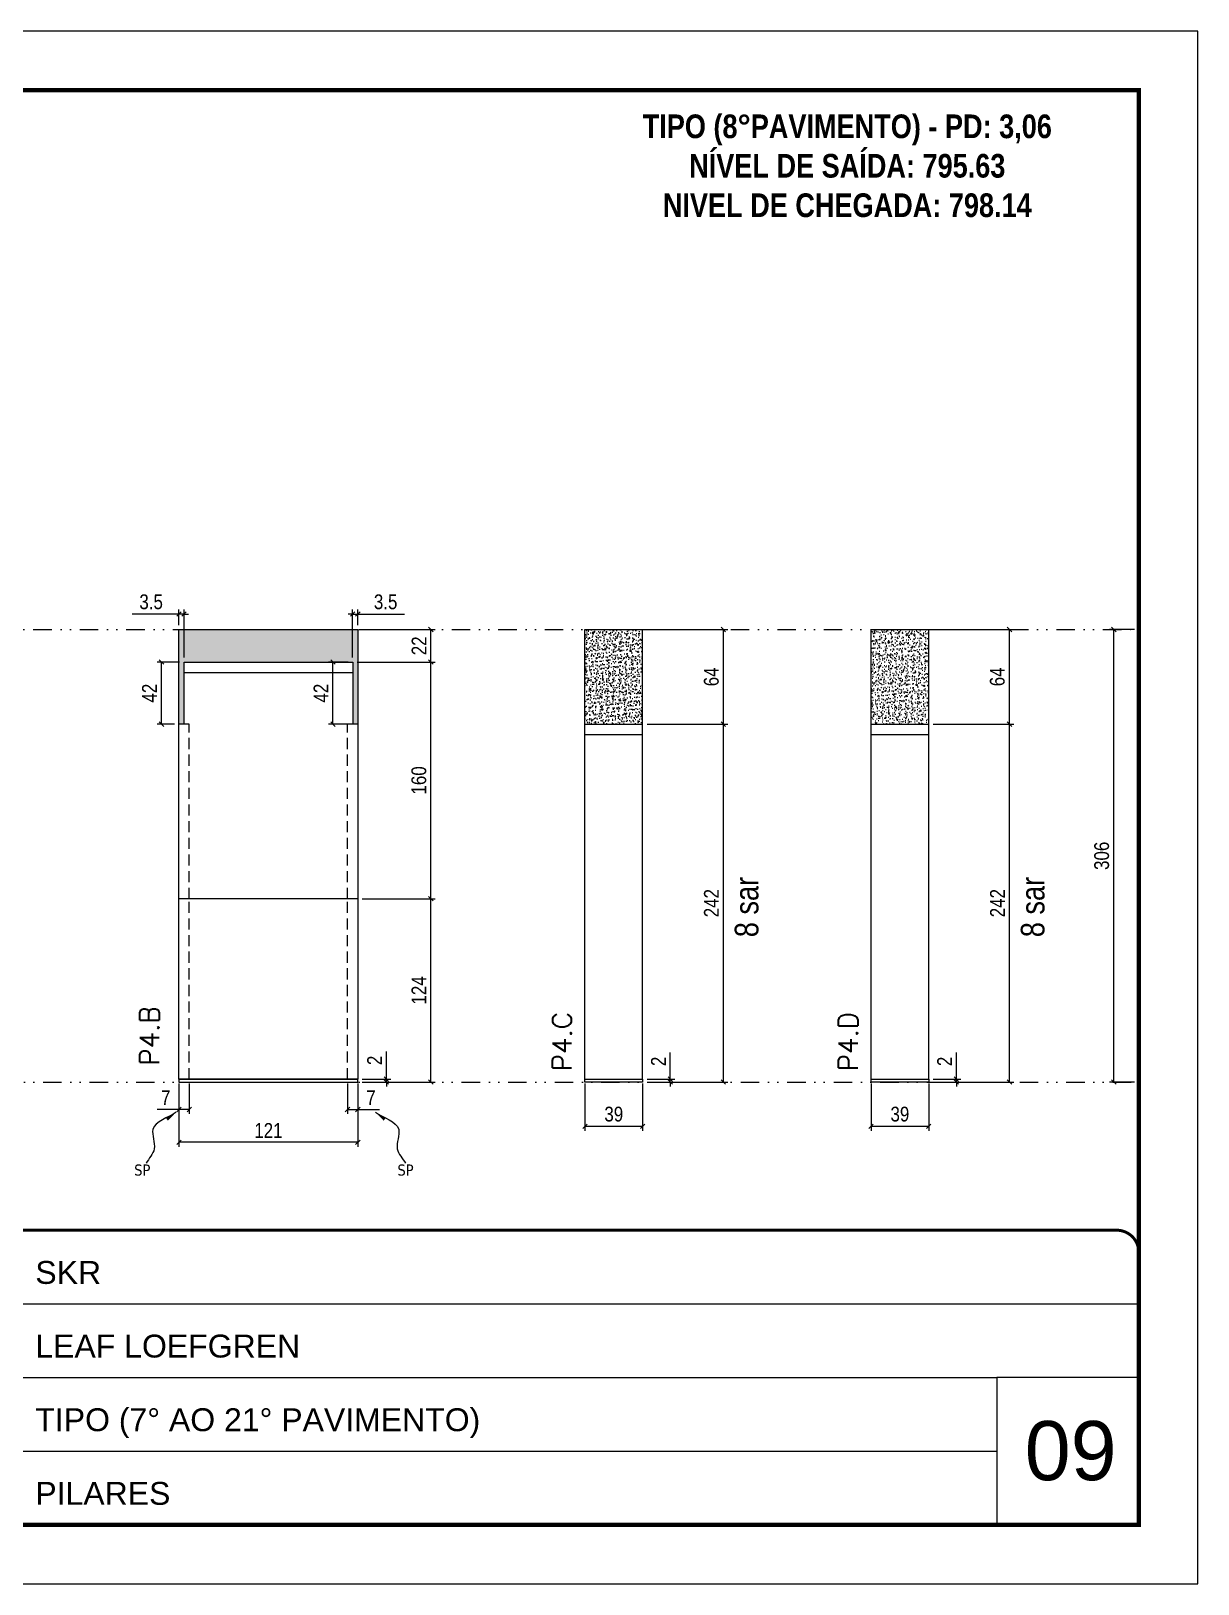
# Model space of a CAD drawing. Extents: x 14400 to 27878, y -21631 to 6985.
# Drawn here: x 15109 to 15898, y 3638 to 4688 of the extents above; entities that cross this region are included whole.
import ezdxf

# ---------------------------------------------------------------- set-up
doc = ezdxf.new("R2010")
doc.units = 0
for name, pattern in [('CONTINUO', [0]), ('DASHED', [0.75, 0.5, -0.25]), ('DIVIDE2', [0.625, 0.25, -0.125, 0, -0.125, 0, -0.125]), ('HIDDEN', [0.375, 0.25, -0.125])]:
    doc.linetypes.add(name, pattern=pattern)
for name, color, linetype, lineweight in [('CARIMBO', 255, 'Continuous', 9), ('Folhas', 255, 'Continuous', 9), ('SARRAFO DE PRESSAO', 251, 'DASHED', 9), ('Texto Seção', 7, 'Continuous', 15)]:
    doc.layers.add(name, color=color, linetype=linetype, lineweight=lineweight)
for name, color, linetype in [('COTA', 241, 'Continuous'), ('NOMENCLATURA', 7, 'Continuous'), ('Nível', 160, 'Continuous'), ('Painéis', 200, 'Continuous'), ('SARR_2.2x7', 40, 'Continuous'), ('Sarrafo de Pressão', 42, 'HIDDEN'), ('texto', 7, 'Continuous')]:
    doc.layers.add(name, color=color, linetype=linetype)
doc.styles.add('ARIAL', font='arial.ttf')
doc.styles.add('ARIAL_NARROW', font='ARIALN.TTF', dxfattribs={"height": 0.2})
doc.styles.add('COTA TECNICA', font='techl___.ttf', dxfattribs={"height": 10})
doc.styles.add('COTA TECNICA-50', font='techl___.ttf', dxfattribs={"height": 10})
doc.styles.add('REGUA-120', font='ROMANS.shx', dxfattribs={"height": 15})
doc.styles.add('ROMANC', font='techb___.ttf', dxfattribs={"height": 2.5})
doc.styles.get("Standard").update_dxf_attribs({"font": 'arial.ttf'})
doc.dimstyles.new('COTA PAINEL-50', dxfattribs={"dimtxt": 10, "dimasz": 3, "dimexe": 3, "dimexo": 3, "dimgap": 3, "dimtad": 1, "dimdec": 1, "dimzin": 12, "dimdsep": 46, "dimtxsty": 'COTA TECNICA-50', "dimblk1": 'OBLIQUE', "dimblk2": 'OBLIQUE', "dimsah": 1, "dimcen": 0.9, "dimclrd": 4, "dimclre": 4, "dimclrt": 240, "dimadec": 1, "dimazin": 3, "dimtfac": 1, "dimtdec": 1, "dimtmove": 0, "dimatfit": 3, "dimfxl": 1, "dimtolj": 1, "dimtzin": 12, "dimarcsym": 0})
doc.dimstyles.new('PAINEL', dxfattribs={"dimtxt": 10, "dimasz": 3, "dimexe": 3, "dimexo": 3, "dimgap": 3, "dimtad": 1, "dimdec": 1, "dimzin": 12, "dimdsep": 46, "dimtxsty": 'COTA TECNICA', "dimblk1": 'OBLIQUE', "dimblk2": 'OBLIQUE', "dimsah": 1, "dimcen": 0.9, "dimclrd": 4, "dimclre": 4, "dimclrt": 240, "dimadec": 1, "dimazin": 3, "dimtfac": 1, "dimtdec": 1, "dimtmove": 0, "dimatfit": 3, "dimfxl": 1, "dimtolj": 1, "dimtzin": 12, "dimarcsym": 0})
doc.dimstyles.get("Standard").update_dxf_attribs({"dimtxt": 0.18, "dimasz": 0.18, "dimexe": 0.18, "dimexo": 0.0625, "dimgap": 0.09, "dimtad": 0, "dimtih": 1, "dimtoh": 1, "dimdec": 4, "dimzin": 0, "dimdsep": 46, "dimtxsty": 'Standard', "dimcen": 0.09, "dimadec": 0, "dimazin": 0, "dimtfac": 1, "dimtdec": 4, "dimtofl": 0, "dimtmove": 0, "dimatfit": 3, "dimfxl": 1, "dimtolj": 1, "dimtzin": 0, "dimarcsym": 0})

# ---------------------------------------------------------------- blocks, each defined once
blk = doc.blocks.new('9999999999')
at = {"color": 30, "linetype": 'CONTINUO'}
for p, q in [((98564.6, 34379.6), (99584, 34379.6)), ((98564.6, 34329.8), (99488, 34329.8)), ((99584, 34329.8), (99488, 34329.8)), ((99488, 34329.8), (99488, 34230.2)), ((98564.6, 34280), (99488, 34280))]:
    blk.add_line(p, q, dxfattribs=at)
at = {"color": 30, "linetype": 'CONTINUO', "const_width": 2}
blk.add_lwpolyline([(99584, 34230.2), (99584, 34414.4, 0.414214), (99569, 34429.4), (98229, 34429.4, 0.414214), (98214, 34414.4), (98214, 34245.2, 0.414214), (98229, 34230.2), (99584, 34230.2)], format="xyb", dxfattribs=at)
at = {"layer": 'Folhas'}
blk.add_lwpolyline([(98139, 34190.2), (99624, 34190.2), (99624, 35240.2), (98139, 35240.2)], close=True, dxfattribs=at)
at = {"layer": 'Folhas', "color": 30, "const_width": 3}
blk.add_lwpolyline([(98214, 34230.2), (99584, 34230.2), (99584, 35200.2), (98214, 35200.2)], close=True, dxfattribs=at)
at = {"color": 7, "linetype": 'Continuous', "ltscale": 5, "style": 'ARIAL'}
for s, height, p in [('SKR', 15.48, (98837.7, 34393.1)), ('LEAF LOEFGREN', 15.483, (98837.7, 34343.3)), ('TIPO (7° AO 21° PAVIMENTO)', 15.483, (98837.7, 34293.5)), ('PILARES', 15.48, (98837.7, 34243.7))]:
    blk.add_text(s, height=height, dxfattribs=at).set_placement(p)
blk = doc.blocks.new('_Oblique')
at = {"color": 0, "linetype": 'ByBlock', "lineweight": -2}
blk.add_line((-0.5, -0.5), (0.5, 0.5), dxfattribs=at)
blk = doc.blocks.new('*D959')
at = {"layer": 'COTA', "color": 4, "lineweight": -2, "transparency": 16777216}
for p, q in [((15855.5, 4282.9), (15838.6, 4282.9)), ((15841.6, 3976.9), (15841.6, 4282.9)), ((15855.5, 3976.9), (15838.6, 3976.9))]:
    blk.add_line(p, q, dxfattribs=at)
at = {"layer": 'Defpoints', "color": 0, "transparency": 16777216}
for p in [(15841.6, 4282.9), (15858.5, 4282.9), (15858.5, 3976.9)]:
    blk.add_point(p, dxfattribs=at)
at = {"layer": 'COTA', "color": 4, "lineweight": -2, "transparency": 16777216, "xscale": 3, "yscale": 3, "zscale": 3}
for p, rotation in [((15841.6, 4282.9), 90), ((15841.6, 3976.9), 270)]:
    blk.add_blockref('_Oblique', p, dxfattribs=dict(at, rotation=rotation))
at = {"layer": 'COTA', "color": 240, "transparency": 16777216, "insert": (15833.4, 4129.9), "char_height": 10, "attachment_point": 5, "rotation": 90, "style": 'COTA TECNICA'}
blk.add_mtext('\\A1;306', dxfattribs=at)
blk = doc.blocks.new('*D941')
at = {"layer": 'COTA', "color": 4, "lineweight": -2, "transparency": 16777216}
for p, q in [((15209.3, 3975.9), (15209.3, 3933.2)), ((15330.3, 3975.9), (15330.3, 3933.2)), ((15330.3, 3936.2), (15209.3, 3936.2))]:
    blk.add_line(p, q, dxfattribs=at)
at = {"layer": 'Defpoints', "color": 0, "transparency": 16777216}
for p in [(15209.3, 3978.9), (15330.3, 3978.9), (15209.3, 3936.2)]:
    blk.add_point(p, dxfattribs=at)
at = {"layer": 'COTA', "color": 4, "lineweight": -2, "transparency": 16777216, "xscale": 3, "yscale": 3, "zscale": 3, "rotation": 180}
blk.add_blockref('_Oblique', (15209.3, 3936.2), dxfattribs=at)
at = {"layer": 'COTA', "color": 4, "lineweight": -2, "transparency": 16777216, "xscale": 3, "yscale": 3, "zscale": 3}
blk.add_blockref('_Oblique', (15330.3, 3936.2), dxfattribs=at)
at = {"layer": 'COTA', "color": 240, "transparency": 16777216, "insert": (15269.8, 3944.2), "char_height": 10, "attachment_point": 5, "style": 'COTA TECNICA'}
blk.add_mtext('\\A1;121', dxfattribs=at)
blk = doc.blocks.new('*D942')
at = {"layer": 'COTA', "color": 4, "lineweight": -2, "transparency": 16777216}
for p, q in [((15323.3, 3975.9), (15323.3, 3955.4)), ((15330.3, 3973.9), (15330.3, 3955.4)), ((15323.3, 3958.4), (15330.3, 3958.4)), ((15330.3, 3958.4), (15345, 3958.4))]:
    blk.add_line(p, q, dxfattribs=at)
at = {"layer": 'Defpoints', "color": 0, "transparency": 16777216}
for p in [(15323.3, 3978.9), (15330.3, 3976.9), (15330.3, 3958.4)]:
    blk.add_point(p, dxfattribs=at)
at = {"layer": 'COTA', "color": 4, "lineweight": -2, "transparency": 16777216, "xscale": 3, "yscale": 3, "zscale": 3, "rotation": 180}
blk.add_blockref('_Oblique', (15323.3, 3958.4), dxfattribs=at)
at = {"layer": 'COTA', "color": 4, "lineweight": -2, "transparency": 16777216, "xscale": 3, "yscale": 3, "zscale": 3}
blk.add_blockref('_Oblique', (15330.3, 3958.4), dxfattribs=at)
at = {"layer": 'COTA', "color": 240, "transparency": 16777216, "insert": (15339.2, 3966.4), "char_height": 10, "attachment_point": 5, "style": 'COTA TECNICA-50'}
blk.add_mtext('\\A1;7', dxfattribs=at)
blk = doc.blocks.new('*D943')
at = {"layer": 'COTA', "color": 4, "lineweight": -2, "transparency": 16777216}
for p, q in [((15209.3, 3973.9), (15209.3, 3955.4)), ((15216.3, 3975.9), (15216.3, 3955.4)), ((15209.3, 3958.4), (15194.6, 3958.4)), ((15216.3, 3958.4), (15209.3, 3958.4))]:
    blk.add_line(p, q, dxfattribs=at)
at = {"layer": 'Defpoints', "color": 0, "transparency": 16777216}
for p in [(15209.3, 3976.9), (15216.3, 3978.9), (15209.3, 3958.4)]:
    blk.add_point(p, dxfattribs=at)
at = {"layer": 'COTA', "color": 4, "lineweight": -2, "transparency": 16777216, "xscale": 3, "yscale": 3, "zscale": 3, "rotation": 180}
blk.add_blockref('_Oblique', (15209.3, 3958.4), dxfattribs=at)
at = {"layer": 'COTA', "color": 4, "lineweight": -2, "transparency": 16777216, "xscale": 3, "yscale": 3, "zscale": 3}
blk.add_blockref('_Oblique', (15216.3, 3958.4), dxfattribs=at)
at = {"layer": 'COTA', "color": 240, "transparency": 16777216, "insert": (15200.4, 3966.4), "char_height": 10, "attachment_point": 5, "style": 'COTA TECNICA-50'}
blk.add_mtext('\\A1;7', dxfattribs=at)
blk = doc.blocks.new('*D961')
at = {"layer": 'COTA', "color": 4, "linetype": 'ByBlock', "lineweight": -2, "transparency": 16777216}
for p, q in [((15333.3, 4100.9), (15382.7, 4100.9)), ((15379.7, 3976.9), (15379.7, 4100.9)), ((15333.3, 3976.9), (15382.7, 3976.9))]:
    blk.add_line(p, q, dxfattribs=at)
at = {"layer": 'Defpoints', "color": 0, "linetype": 'ByBlock', "transparency": 16777216}
for p in [(15330.3, 4100.9), (15379.7, 4100.9), (15330.3, 3976.9)]:
    blk.add_point(p, dxfattribs=at)
at = {"layer": 'COTA', "color": 4, "linetype": 'ByBlock', "lineweight": -2, "transparency": 16777216, "xscale": 3, "yscale": 3, "zscale": 3}
for p, rotation in [((15379.7, 4100.9), 90), ((15379.7, 3976.9), 270)]:
    blk.add_blockref('_Oblique', p, dxfattribs=dict(at, rotation=rotation))
at = {"layer": 'COTA', "color": 240, "linetype": 'ByBlock', "transparency": 16777216, "insert": (15371.6, 4038.9), "char_height": 10, "attachment_point": 5, "rotation": 90, "style": 'COTA TECNICA'}
blk.add_mtext('\\A1;124', dxfattribs=at)
blk = doc.blocks.new('*D944')
at = {"layer": 'COTA', "color": 4, "lineweight": -2, "transparency": 16777216}
for p, q in [((15349.6, 3978.9), (15349.6, 3997.7)), ((15333.3, 3978.9), (15352.6, 3978.9)), ((15333.3, 3976.9), (15352.6, 3976.9)), ((15349.6, 3976.9), (15349.6, 3978.9)), ((15349.6, 3976.9), (15349.6, 3973.9))]:
    blk.add_line(p, q, dxfattribs=at)
at = {"layer": 'Defpoints', "color": 0, "transparency": 16777216}
for p in [(15330.3, 3978.9), (15330.3, 3976.9), (15349.6, 3976.9)]:
    blk.add_point(p, dxfattribs=at)
at = {"layer": 'COTA', "color": 4, "lineweight": -2, "transparency": 16777216, "xscale": 3, "yscale": 3, "zscale": 3}
for p, rotation in [((15349.6, 3978.9), 270), ((15349.6, 3976.9), 90)]:
    blk.add_blockref('_Oblique', p, dxfattribs=dict(at, rotation=rotation))
at = {"layer": 'COTA', "color": 240, "transparency": 16777216, "insert": (15341.6, 3991.6), "char_height": 10, "attachment_point": 5, "rotation": 90, "style": 'COTA TECNICA-50'}
blk.add_mtext('\\A1;2', dxfattribs=at)
blk = doc.blocks.new('*D964')
at = {"layer": 'COTA', "color": 4, "linetype": 'ByBlock', "lineweight": -2, "transparency": 16777216}
for p, q in [((15333.3, 4100.9), (15382.7, 4100.9)), ((15379.7, 3976.9), (15379.7, 4100.9)), ((15333.3, 3976.9), (15382.7, 3976.9))]:
    blk.add_line(p, q, dxfattribs=at)
at = {"layer": 'Defpoints', "color": 0, "linetype": 'ByBlock', "transparency": 16777216}
for p in [(15330.3, 4100.9), (15379.7, 4100.9), (15330.3, 3976.9)]:
    blk.add_point(p, dxfattribs=at)
at = {"layer": 'COTA', "color": 4, "linetype": 'ByBlock', "lineweight": -2, "transparency": 16777216, "xscale": 3, "yscale": 3, "zscale": 3}
for p, rotation in [((15379.7, 4100.9), 90), ((15379.7, 3976.9), 270)]:
    blk.add_blockref('_Oblique', p, dxfattribs=dict(at, rotation=rotation))
at = {"layer": 'COTA', "color": 240, "linetype": 'ByBlock', "transparency": 16777216, "insert": (15371.6, 4038.9), "char_height": 10, "attachment_point": 5, "rotation": 90, "style": 'COTA TECNICA'}
blk.add_mtext('\\A1;124', dxfattribs=at)
blk = doc.blocks.new('*D966')
at = {"layer": 'COTA', "color": 4, "lineweight": -2, "transparency": 16777216}
for p, q in [((15329.8, 4260.9), (15382.7, 4260.9)), ((15379.7, 4100.9), (15379.7, 4260.9)), ((15333.3, 4100.9), (15382.7, 4100.9))]:
    blk.add_line(p, q, dxfattribs=at)
at = {"layer": 'Defpoints', "color": 0, "transparency": 16777216}
for p in [(15326.8, 4260.9), (15379.7, 4260.9), (15330.3, 4100.9)]:
    blk.add_point(p, dxfattribs=at)
at = {"layer": 'COTA', "color": 4, "lineweight": -2, "transparency": 16777216, "xscale": 3, "yscale": 3, "zscale": 3}
for p, rotation in [((15379.7, 4260.9), 90), ((15379.7, 4100.9), 270)]:
    blk.add_blockref('_Oblique', p, dxfattribs=dict(at, rotation=rotation))
at = {"layer": 'COTA', "color": 240, "transparency": 16777216, "insert": (15371.6, 4180.9), "char_height": 10, "attachment_point": 5, "rotation": 90, "style": 'COTA TECNICA'}
blk.add_mtext('\\A1;160', dxfattribs=at)
blk = doc.blocks.new('*D952')
at = {"layer": 'COTA', "color": 4, "lineweight": -2, "transparency": 16777216}
for p, q in [((15483.9, 3975.9), (15483.9, 3944)), ((15522.9, 3975.9), (15522.9, 3944)), ((15483.9, 3947), (15522.9, 3947))]:
    blk.add_line(p, q, dxfattribs=at)
at = {"layer": 'Defpoints', "color": 0, "transparency": 16777216}
for p in [(15483.9, 3978.9), (15522.9, 3978.9), (15522.9, 3947)]:
    blk.add_point(p, dxfattribs=at)
at = {"layer": 'COTA', "color": 4, "lineweight": -2, "transparency": 16777216, "xscale": 3, "yscale": 3, "zscale": 3, "rotation": 180}
blk.add_blockref('_Oblique', (15483.9, 3947), dxfattribs=at)
at = {"layer": 'COTA', "color": 4, "lineweight": -2, "transparency": 16777216, "xscale": 3, "yscale": 3, "zscale": 3}
blk.add_blockref('_Oblique', (15522.9, 3947), dxfattribs=at)
at = {"layer": 'COTA', "color": 240, "transparency": 16777216, "insert": (15503.4, 3955.2), "char_height": 10, "attachment_point": 5, "style": 'COTA TECNICA'}
blk.add_mtext('\\A1;39', dxfattribs=at)
blk = doc.blocks.new('*D953')
at = {"layer": 'COTA', "color": 4, "lineweight": -2, "transparency": 16777216}
for p, q in [((15541.6, 3978.9), (15541.6, 3997)), ((15525.9, 3978.9), (15544.6, 3978.9)), ((15525.9, 3976.9), (15544.6, 3976.9)), ((15541.6, 3976.9), (15541.6, 3978.9)), ((15541.6, 3976.9), (15541.6, 3973.9))]:
    blk.add_line(p, q, dxfattribs=at)
at = {"layer": 'Defpoints', "color": 0, "transparency": 16777216}
for p in [(15522.9, 3978.9), (15522.9, 3976.9), (15541.6, 3978.9)]:
    blk.add_point(p, dxfattribs=at)
at = {"layer": 'COTA', "color": 4, "lineweight": -2, "transparency": 16777216, "xscale": 3, "yscale": 3, "zscale": 3}
for p, rotation in [((15541.6, 3978.9), 270), ((15541.6, 3976.9), 90)]:
    blk.add_blockref('_Oblique', p, dxfattribs=dict(at, rotation=rotation))
at = {"layer": 'COTA', "color": 240, "transparency": 16777216, "insert": (15533.6, 3990.9), "char_height": 10, "attachment_point": 5, "rotation": 90, "style": 'COTA TECNICA-50'}
blk.add_mtext('\\A1;2', dxfattribs=at)
blk = doc.blocks.new('*D954')
at = {"layer": 'COTA', "color": 4, "lineweight": -2, "transparency": 16777216}
for p, q in [((15525.9, 4218.9), (15580.5, 4218.9)), ((15577.5, 3976.9), (15577.5, 4218.9)), ((15525.9, 3976.9), (15580.5, 3976.9))]:
    blk.add_line(p, q, dxfattribs=at)
at = {"layer": 'Defpoints', "color": 0, "transparency": 16777216}
for p in [(15522.9, 4218.9), (15577.5, 4218.9), (15522.9, 3976.9)]:
    blk.add_point(p, dxfattribs=at)
at = {"layer": 'COTA', "color": 4, "lineweight": -2, "transparency": 16777216, "xscale": 3, "yscale": 3, "zscale": 3}
for p, rotation in [((15577.5, 4218.9), 90), ((15577.5, 3976.9), 270)]:
    blk.add_blockref('_Oblique', p, dxfattribs=dict(at, rotation=rotation))
at = {"layer": 'COTA', "color": 240, "transparency": 16777216, "insert": (15569.4, 4097.9), "char_height": 10, "attachment_point": 5, "rotation": 90, "style": 'COTA TECNICA'}
blk.add_mtext('\\A1;242', dxfattribs=at)
blk = doc.blocks.new('*D949')
at = {"layer": 'COTA', "color": 4, "lineweight": -2, "transparency": 16777216}
for p, q in [((15677.4, 3975.9), (15677.4, 3944)), ((15716.4, 3975.9), (15716.4, 3944)), ((15677.4, 3947), (15716.4, 3947))]:
    blk.add_line(p, q, dxfattribs=at)
at = {"layer": 'Defpoints', "color": 0, "transparency": 16777216}
for p in [(15677.4, 3978.9), (15716.4, 3978.9), (15716.4, 3947)]:
    blk.add_point(p, dxfattribs=at)
at = {"layer": 'COTA', "color": 4, "lineweight": -2, "transparency": 16777216, "xscale": 3, "yscale": 3, "zscale": 3, "rotation": 180}
blk.add_blockref('_Oblique', (15677.4, 3947), dxfattribs=at)
at = {"layer": 'COTA', "color": 4, "lineweight": -2, "transparency": 16777216, "xscale": 3, "yscale": 3, "zscale": 3}
blk.add_blockref('_Oblique', (15716.4, 3947), dxfattribs=at)
at = {"layer": 'COTA', "color": 240, "transparency": 16777216, "insert": (15696.9, 3955.2), "char_height": 10, "attachment_point": 5, "style": 'COTA TECNICA'}
blk.add_mtext('\\A1;39', dxfattribs=at)
blk = doc.blocks.new('*D950')
at = {"layer": 'COTA', "color": 4, "lineweight": -2, "transparency": 16777216}
for p, q in [((15735.1, 3978.9), (15735.1, 3997)), ((15719.4, 3978.9), (15738.1, 3978.9)), ((15719.4, 3976.9), (15738.1, 3976.9)), ((15735.1, 3976.9), (15735.1, 3978.9)), ((15735.1, 3976.9), (15735.1, 3973.9))]:
    blk.add_line(p, q, dxfattribs=at)
at = {"layer": 'Defpoints', "color": 0, "transparency": 16777216}
for p in [(15716.4, 3978.9), (15716.4, 3976.9), (15735.1, 3978.9)]:
    blk.add_point(p, dxfattribs=at)
at = {"layer": 'COTA', "color": 4, "lineweight": -2, "transparency": 16777216, "xscale": 3, "yscale": 3, "zscale": 3}
for p, rotation in [((15735.1, 3978.9), 270), ((15735.1, 3976.9), 90)]:
    blk.add_blockref('_Oblique', p, dxfattribs=dict(at, rotation=rotation))
at = {"layer": 'COTA', "color": 240, "transparency": 16777216, "insert": (15727.1, 3990.9), "char_height": 10, "attachment_point": 5, "rotation": 90, "style": 'COTA TECNICA-50'}
blk.add_mtext('\\A1;2', dxfattribs=at)
blk = doc.blocks.new('*D951')
at = {"layer": 'COTA', "color": 4, "lineweight": -2, "transparency": 16777216}
for p, q in [((15719.4, 4218.9), (15774, 4218.9)), ((15771, 3976.9), (15771, 4218.9)), ((15719.4, 3976.9), (15774, 3976.9))]:
    blk.add_line(p, q, dxfattribs=at)
at = {"layer": 'Defpoints', "color": 0, "transparency": 16777216}
for p in [(15716.4, 4218.9), (15771, 4218.9), (15716.4, 3976.9)]:
    blk.add_point(p, dxfattribs=at)
at = {"layer": 'COTA', "color": 4, "lineweight": -2, "transparency": 16777216, "xscale": 3, "yscale": 3, "zscale": 3}
for p, rotation in [((15771, 4218.9), 90), ((15771, 3976.9), 270)]:
    blk.add_blockref('_Oblique', p, dxfattribs=dict(at, rotation=rotation))
at = {"layer": 'COTA', "color": 240, "transparency": 16777216, "insert": (15762.9, 4097.9), "char_height": 10, "attachment_point": 5, "rotation": 90, "style": 'COTA TECNICA'}
blk.add_mtext('\\A1;242', dxfattribs=at)
blk = doc.blocks.new('*D973')
at = {"layer": 'COTA', "color": 4, "lineweight": -2, "transparency": 16777216}
for p, q in [((15333.3, 4282.9), (15382.7, 4282.9)), ((15379.7, 4260.9), (15379.7, 4282.9)), ((15329.8, 4260.9), (15382.7, 4260.9))]:
    blk.add_line(p, q, dxfattribs=at)
at = {"layer": 'Defpoints', "color": 0, "transparency": 16777216}
for p in [(15330.3, 4282.9), (15379.7, 4282.9), (15326.8, 4260.9)]:
    blk.add_point(p, dxfattribs=at)
at = {"layer": 'COTA', "color": 4, "lineweight": -2, "transparency": 16777216, "xscale": 3, "yscale": 3, "zscale": 3}
for p, rotation in [((15379.7, 4282.9), 90), ((15379.7, 4260.9), 270)]:
    blk.add_blockref('_Oblique', p, dxfattribs=dict(at, rotation=rotation))
at = {"layer": 'COTA', "color": 240, "transparency": 16777216, "insert": (15371.7, 4271.9), "char_height": 10, "attachment_point": 5, "rotation": 90, "style": 'COTA TECNICA'}
blk.add_mtext('\\A1;22', dxfattribs=at)
blk = doc.blocks.new('*D974')
at = {"layer": 'COTA', "color": 4, "lineweight": -2, "transparency": 16777216}
for p, q in [((15525.9, 4282.9), (15580.5, 4282.9)), ((15577.5, 4218.9), (15577.5, 4282.9)), ((15525.9, 4218.9), (15580.5, 4218.9))]:
    blk.add_line(p, q, dxfattribs=at)
at = {"layer": 'Defpoints', "color": 0, "transparency": 16777216}
for p in [(15522.9, 4282.9), (15577.5, 4282.9), (15522.9, 4218.9)]:
    blk.add_point(p, dxfattribs=at)
at = {"layer": 'COTA', "color": 4, "lineweight": -2, "transparency": 16777216, "xscale": 3, "yscale": 3, "zscale": 3}
for p, rotation in [((15577.5, 4282.9), 90), ((15577.5, 4218.9), 270)]:
    blk.add_blockref('_Oblique', p, dxfattribs=dict(at, rotation=rotation))
at = {"layer": 'COTA', "color": 240, "transparency": 16777216, "insert": (15569.4, 4250.9), "char_height": 10, "attachment_point": 5, "rotation": 90, "style": 'COTA TECNICA'}
blk.add_mtext('\\A1;64', dxfattribs=at)
blk = doc.blocks.new('*D975')
at = {"layer": 'COTA', "color": 4, "lineweight": -2, "transparency": 16777216}
for p, q in [((15719.4, 4282.9), (15774, 4282.9)), ((15771, 4218.9), (15771, 4282.9)), ((15719.4, 4218.9), (15774, 4218.9))]:
    blk.add_line(p, q, dxfattribs=at)
at = {"layer": 'Defpoints', "color": 0, "transparency": 16777216}
for p in [(15716.4, 4282.9), (15771, 4282.9), (15716.4, 4218.9)]:
    blk.add_point(p, dxfattribs=at)
at = {"layer": 'COTA', "color": 4, "lineweight": -2, "transparency": 16777216, "xscale": 3, "yscale": 3, "zscale": 3}
for p, rotation in [((15771, 4282.9), 90), ((15771, 4218.9), 270)]:
    blk.add_blockref('_Oblique', p, dxfattribs=dict(at, rotation=rotation))
at = {"layer": 'COTA', "color": 240, "transparency": 16777216, "insert": (15762.8, 4250.9), "char_height": 10, "attachment_point": 5, "rotation": 90, "style": 'COTA TECNICA'}
blk.add_mtext('\\A1;64', dxfattribs=at)
blk = doc.blocks.new('*D2808')
at = {"layer": 'COTA', "color": 4, "lineweight": -2, "transparency": 16777216}
for p, q in [((15209.3, 4285.9), (15209.3, 4296.4)), ((15212.8, 4263.9), (15212.8, 4296.4)), ((15209.3, 4293.4), (15177.7, 4293.4)), ((15212.8, 4293.4), (15209.3, 4293.4)), ((15212.8, 4293.4), (15215.8, 4293.4))]:
    blk.add_line(p, q, dxfattribs=at)
at = {"layer": 'Defpoints', "color": 0, "transparency": 16777216}
for p in [(15209.3, 4293.4), (15209.3, 4282.9), (15212.8, 4260.9)]:
    blk.add_point(p, dxfattribs=at)
at = {"layer": 'COTA', "color": 4, "lineweight": -2, "transparency": 16777216, "xscale": 3, "yscale": 3, "zscale": 3}
blk.add_blockref('_Oblique', (15209.3, 4293.4), dxfattribs=at)
at = {"layer": 'COTA', "color": 4, "lineweight": -2, "transparency": 16777216, "xscale": 3, "yscale": 3, "zscale": 3, "rotation": 180}
blk.add_blockref('_Oblique', (15212.8, 4293.4), dxfattribs=at)
at = {"layer": 'COTA', "color": 240, "transparency": 16777216, "insert": (15190.5, 4301.6), "char_height": 10, "attachment_point": 5, "style": 'COTA TECNICA'}
blk.add_mtext('\\A1;3.5', dxfattribs=at)
blk = doc.blocks.new('*D2809')
at = {"layer": 'COTA', "color": 4, "lineweight": -2, "transparency": 16777216}
for p, q in [((15326.8, 4263.9), (15326.8, 4296.4)), ((15330.3, 4285.9), (15330.3, 4296.4)), ((15326.8, 4293.4), (15323.8, 4293.4)), ((15326.8, 4293.4), (15330.3, 4293.4)), ((15330.3, 4293.4), (15361.9, 4293.4))]:
    blk.add_line(p, q, dxfattribs=at)
at = {"layer": 'Defpoints', "color": 0, "transparency": 16777216}
for p in [(15330.3, 4293.4), (15330.3, 4282.9), (15326.8, 4260.9)]:
    blk.add_point(p, dxfattribs=at)
at = {"layer": 'COTA', "color": 4, "lineweight": -2, "transparency": 16777216, "xscale": 3, "yscale": 3, "zscale": 3}
blk.add_blockref('_Oblique', (15326.8, 4293.4), dxfattribs=at)
at = {"layer": 'COTA', "color": 4, "lineweight": -2, "transparency": 16777216, "xscale": 3, "yscale": 3, "zscale": 3, "rotation": 180}
blk.add_blockref('_Oblique', (15330.3, 4293.4), dxfattribs=at)
at = {"layer": 'COTA', "color": 240, "transparency": 16777216, "insert": (15349.1, 4301.6), "char_height": 10, "attachment_point": 5, "style": 'COTA TECNICA'}
blk.add_mtext('\\A1;3.5', dxfattribs=at)
blk = doc.blocks.new('*D2859')
at = {"layer": 'COTA', "color": 4, "lineweight": -2, "transparency": 16777216}
for p, q in [((15209.8, 4260.9), (15194.5, 4260.9)), ((15197.5, 4218.9), (15197.5, 4260.9)), ((15206.3, 4218.9), (15194.5, 4218.9))]:
    blk.add_line(p, q, dxfattribs=at)
at = {"layer": 'Defpoints', "color": 0, "transparency": 16777216}
for p in [(15197.5, 4260.9), (15212.8, 4260.9), (15209.3, 4218.9)]:
    blk.add_point(p, dxfattribs=at)
at = {"layer": 'COTA', "color": 4, "lineweight": -2, "transparency": 16777216, "xscale": 3, "yscale": 3, "zscale": 3}
for p, rotation in [((15197.5, 4260.9), 90), ((15197.5, 4218.9), 270)]:
    blk.add_blockref('_Oblique', p, dxfattribs=dict(at, rotation=rotation))
at = {"layer": 'COTA', "color": 240, "transparency": 16777216, "insert": (15189.4, 4239.9), "char_height": 10, "attachment_point": 5, "rotation": 90, "style": 'COTA TECNICA'}
blk.add_mtext('\\A1;42', dxfattribs=at)
blk = doc.blocks.new('*D2860')
at = {"layer": 'COTA', "color": 4, "lineweight": -2, "transparency": 16777216}
for p, q in [((15323.8, 4260.9), (15310.5, 4260.9)), ((15313.5, 4218.9), (15313.5, 4260.9)), ((15323.8, 4218.9), (15310.5, 4218.9))]:
    blk.add_line(p, q, dxfattribs=at)
at = {"layer": 'Defpoints', "color": 0, "transparency": 16777216}
for p in [(15313.5, 4260.9), (15326.8, 4260.9), (15326.8, 4218.9)]:
    blk.add_point(p, dxfattribs=at)
at = {"layer": 'COTA', "color": 4, "lineweight": -2, "transparency": 16777216, "xscale": 3, "yscale": 3, "zscale": 3}
for p, rotation in [((15313.5, 4260.9), 90), ((15313.5, 4218.9), 270)]:
    blk.add_blockref('_Oblique', p, dxfattribs=dict(at, rotation=rotation))
at = {"layer": 'COTA', "color": 240, "transparency": 16777216, "insert": (15305.4, 4239.9), "char_height": 10, "attachment_point": 5, "rotation": 90, "style": 'COTA TECNICA'}
blk.add_mtext('\\A1;42', dxfattribs=at)

msp = doc.modelspace()

# ---------------------------------------------------------------- hatches: boundary and pattern name
at = {"layer": 'COTA'}
h = msp.add_hatch(dxfattribs=at)
h.set_pattern_fill('AR-CONC', color=256, scale=0.03)
h.paths.add_polyline_path([(15330.305, 4282.86), (15209.305, 4282.86), (15209.305, 4218.86), (15212.805, 4218.86), (15212.805, 4260.86), (15326.805, 4260.86), (15326.805, 4218.86), (15330.305, 4218.86)])
at = {"layer": 'COTA', "linetype": 'ByBlock'}
h = msp.add_hatch(dxfattribs=at)
h.set_pattern_fill('AR-CONC', color=256, scale=0.03)
h.set_pattern_definition([(50, (-1798.522, 9211.601), (5.4655401, -0.4781726), [0.5715, -6.2865]), (355, (-1798.522, 9211.601), (-1.0573026, 5.7317054), [0.4572, -5.0292175]), (100.451445, (-1798.0666, 9211.561), (4.4082374, 5.2535326), [0.4857003, -5.3427073]), (46.1842, (-1798.522, 9213.125), (8.1323712, -1.2612698), [0.85725, -9.42975]), (96.63556, (-1797.844, 9213.02), (7.122124, 7.4227837), [0.7285507, -8.0140682]), (351.18415, (-1798.522, 9213.125), (7.122124, 7.4227837), [0.685799, -7.543792]), (21, (-1797.76, 9212.744), (4.5484317, -3.067956), [0.5715, -6.2865]), (326, (-1797.76, 9212.744), (1.8540609, 5.525639), [0.4572, -5.0292]), (71.451445, (-1797.381, 9212.488), (6.4024926, 2.457683), [0.4857003, -5.3426981]), (37.5, (-1798.522, 9211.6009), (0.0926581, 2.53665117), [0, -4.96824, 0, -5.1054, 0, -5.04825]), (7.5, (-1798.522, 9211.6009), (2.00458988, 3.00541724), [0, -2.91084, 0, -4.85394, 0, -1.92405]), (327.5, (-1800.2213, 9211.6009), (4.06771786, -0.17186232), [0, -1.905, 0, -5.9436, 0, -7.8867]), (317.5, (-1800.9833, 9211.601), (4.44387544, 0.7627947), [0, -2.4765, 0, -3.94716, 0, -5.6007])])
h.paths.add_polyline_path([(15522.91, 4282.86), (15483.91, 4282.86), (15483.91, 4218.86), (15522.91, 4218.86)])
h = msp.add_hatch(dxfattribs=at)
h.set_pattern_fill('AR-CONC', color=256, scale=0.03)
h.set_pattern_definition([(50, (-1605.0474, 9188.601), (5.4655401, -0.4781726), [0.5715, -6.2865]), (355, (-1605.0474, 9188.601), (-1.0573026, 5.7317054), [0.4572, -5.0292175]), (100.451445, (-1604.592, 9188.561), (4.4082374, 5.2535326), [0.4857003, -5.3427073]), (46.1842, (-1605.0474, 9190.125), (8.1323712, -1.2612698), [0.85725, -9.42975]), (96.63556, (-1604.37, 9190.02), (7.122124, 7.4227837), [0.7285507, -8.0140682]), (351.18415, (-1605.047, 9190.125), (7.122124, 7.4227837), [0.685799, -7.543792]), (21, (-1604.2854, 9189.744), (4.5484317, -3.067956), [0.5715, -6.2865]), (326, (-1604.2854, 9189.744), (1.8540609, 5.525639), [0.4572, -5.0292]), (71.451445, (-1603.9063, 9189.488), (6.4024926, 2.457683), [0.4857003, -5.3426981]), (37.5, (-1605.0474, 9188.6009), (0.0926581, 2.53665117), [0, -4.96824, 0, -5.1054, 0, -5.04825]), (7.5, (-1605.0474, 9188.6009), (2.00458988, 3.00541724), [0, -2.91084, 0, -4.85394, 0, -1.92405]), (327.5, (-1606.7466, 9188.6009), (4.06771786, -0.17186232), [0, -1.905, 0, -5.9436, 0, -7.8867]), (317.5, (-1607.5086, 9188.601), (4.44387544, 0.7627947), [0, -2.4765, 0, -3.94716, 0, -5.6007])])
h.paths.add_polyline_path([(15716.385, 4282.86), (15677.385, 4282.86), (15677.385, 4218.86), (15716.385, 4218.86)])

# ---------------------------------------------------------------- linework, layer by layer
at = {"layer": 'COTA'}
for p, q in [((15209.305, 4218.86), (15209.305, 4282.86)), ((15209.305, 4282.86), (15330.305, 4282.86)), ((15330.305, 4282.86), (15330.305, 4218.86))]:
    msp.add_line(p, q, dxfattribs=at)
at = {"layer": 'COTA', "linetype": 'ByBlock'}
for p, q in [((15483.91, 4282.86), (15522.91, 4282.86)), ((15483.91, 4218.86), (15483.91, 4282.86)), ((15522.91, 4218.86), (15522.91, 4282.86)), ((15677.385, 4282.86), (15716.385, 4282.86)), ((15677.385, 4218.86), (15677.385, 4282.86)), ((15716.385, 4218.86), (15716.385, 4282.86))]:
    msp.add_line(p, q, dxfattribs=at)
at = {"layer": 'Nível', "color": 4, "linetype": 'DIVIDE2', "ltscale": 50}
for p, q in [((14859.208, 4282.86), (15858.467, 4282.86)), ((14488.467, 3976.86), (15858.467, 3976.86))]:
    msp.add_line(p, q, dxfattribs=at)
at = {"layer": 'Painéis'}
for p, q in [((15212.805, 4218.86), (15212.805, 4260.86)), ((15212.805, 4260.86), (15326.805, 4260.86)), ((15326.805, 4260.86), (15326.805, 4218.86)), ((15209.305, 3978.86), (15209.305, 4218.86)), ((15216.305, 4218.86), (15209.305, 4218.86)), ((15330.305, 4218.86), (15323.305, 4218.86)), ((15330.305, 4218.86), (15330.305, 3978.86)), ((15483.91, 3978.86), (15483.91, 4219.623)), ((15483.91, 4218.86), (15522.91, 4218.86)), ((15522.91, 3978.86), (15522.91, 4218.86)), ((15677.385, 3978.86), (15677.385, 4219.623)), ((15677.385, 4218.86), (15716.385, 4218.86)), ((15716.385, 3978.86), (15716.385, 4218.86)), ((15330.305, 4100.86), (15209.305, 4100.86)), ((15209.305, 3978.86), (15330.305, 3978.86)), ((15483.91, 3978.86), (15522.91, 3978.86)), ((15483.91, 3978.86), (15522.91, 3978.86)), ((15483.91, 3976.86), (15483.91, 3978.86)), ((15522.91, 3976.86), (15483.91, 3976.86)), ((15522.91, 3978.86), (15522.91, 3976.86)), ((15677.385, 3978.86), (15716.385, 3978.86)), ((15677.385, 3978.86), (15716.385, 3978.86)), ((15677.385, 3976.86), (15677.385, 3978.86)), ((15716.385, 3976.86), (15677.385, 3976.86)), ((15716.385, 3978.86), (15716.385, 3976.86))]:
    msp.add_line(p, q, dxfattribs=at)
msp.add_lwpolyline([(15330.305, 3978.86), (15209.305, 3978.86), (15209.305, 3976.86), (15330.305, 3976.86)], close=True, dxfattribs=at)
at = {"layer": 'SARR_2.2x7'}
for p, q in [((15212.805, 4253.86), (15326.805, 4253.86)), ((15483.91, 4211.86), (15522.91, 4211.86)), ((15677.385, 4211.86), (15716.385, 4211.86))]:
    msp.add_line(p, q, dxfattribs=at)
at = {"layer": 'Sarrafo de Pressão', "ltscale": 30}
for p, q in [((15216.305, 4100.86), (15216.305, 4218.86)), ((15323.305, 4100.86), (15323.305, 4218.86)), ((15216.305, 3978.86), (15216.305, 4100.86)), ((15323.305, 3978.86), (15323.305, 4100.86))]:
    msp.add_line(p, q, dxfattribs=at)

# ---------------------------------------------------------------- block references
at = {"layer": 'SARRAFO DE PRESSAO', "color": 6, "linetype": 'ByBlock'}
msp.add_blockref('9999999999', (-83725.511, -30552.628), dxfattribs=at)

# ---------------------------------------------------------------- texts
at = {"layer": 'CARIMBO', "style": 'ARIAL'}
msp.add_text('09', height=40, dxfattribs=at).set_placement((15781.328, 3707.721))
at = {"layer": 'NOMENCLATURA', "style": 'ARIAL_NARROW'}
for p in [(15601.192, 4074.892), (15794.667, 4074.892)]:
    msp.add_text('8 sar', height=16, rotation=90, dxfattribs=at).set_placement(p)
at = {"layer": 'NOMENCLATURA', "color": 2, "insert": (15661.306, 4631.162), "char_height": 16, "attachment_point": 2, "style": 'ROMANC'}
msp.add_mtext_dynamic_manual_height_columns('TIPO (8°PAVIMENTO) - PD: 3,06\\PNÍVEL DE SAÍDA: 795.63\\PNIVEL DE CHEGADA: 798.14', width=432.35115, gutter_width=1, heights=[0], dxfattribs=at)
at = {"layer": 'texto', "color": 0, "char_height": 7.5, "attachment_point": 5}
for insert in [(15184.528, 3917.369), (15362.553, 3917.369)]:
    msp.add_mtext('{\\fTahoma|b0|i0|c0|p34;\\C4;SP}', dxfattribs=dict(at, insert=insert))
at = {"layer": 'Texto Seção', "char_height": 13, "width": 285.32988, "attachment_point": 7, "rotation": 90, "style": 'REGUA-120'}
for s, insert in [('P4.B', (15195.834, 3988.112)), ('P4.C', (15474.87, 3984.272)), ('P4.D', (15668.344, 3984.272))]:
    msp.add_mtext(s, dxfattribs=dict(at, insert=insert))

# ---------------------------------------------------------------- dimensions: what is measured, and where the dimension line sits
at = {"layer": 'COTA'}
for base, p1, p2, dimstyle, picture, middle in [((15209.305, 4293.354), (15212.805, 4260.86), (15209.305, 4282.86), 'PAINEL', '*D2808', (15190.502, 4301.573)), ((15330.305, 4293.354), (15326.805, 4260.86), (15330.305, 4282.86), 'PAINEL', '*D2809', (15349.108, 4301.573)), ((15330.305, 3958.35), (15323.305, 3978.86), (15330.305, 3976.86), 'COTA PAINEL-50', '*D942', (15339.171, 3966.423))]:
    dim = msp.add_linear_dim(base=base, p1=p1, p2=p2, dimstyle=dimstyle, dxfattribs=at)
    dim.commit()
    dim.dimension.update_dxf_attribs({"geometry": picture, "text_midpoint": middle})
for base, p1, p2, angle, dimstyle, picture, middle in [((15379.672, 4282.86), (15326.805, 4260.86), (15330.305, 4282.86), 90, 'PAINEL', '*D973', (15371.672, 4271.86)), ((15577.477, 4282.86), (15522.91, 4218.86), (15522.91, 4282.86), 90, 'PAINEL', '*D974', (15569.375, 4250.86)), ((15770.952, 4282.86), (15716.385, 4218.86), (15716.385, 4282.86), 90, 'PAINEL', '*D975', (15762.849, 4250.86)), ((15841.632, 4282.86), (15858.467, 3976.86), (15858.467, 4282.86), 90, 'PAINEL', '*D959', (15833.413, 4129.86)), ((15197.493, 4260.86), (15209.305, 4218.86), (15212.805, 4260.86), 90, 'PAINEL', '*D2859', (15189.42, 4239.86)), ((15313.482, 4260.86), (15326.805, 4218.86), (15326.805, 4260.86), 90, 'PAINEL', '*D2860', (15305.409, 4239.86)), ((15379.672, 4260.86), (15330.305, 4100.86), (15326.805, 4260.86), 90, 'PAINEL', '*D966', (15371.57, 4180.86)), ((15209.305, 3958.35), (15216.305, 3978.86), (15209.305, 3976.86), 180, 'COTA PAINEL-50', '*D943', (15200.44, 3966.423))]:
    dim = msp.add_linear_dim(base=base, p1=p1, p2=p2, angle=angle, dimstyle=dimstyle, dxfattribs=at)
    dim.commit()
    dim.dimension.update_dxf_attribs({"geometry": picture, "text_midpoint": middle})
for base, p1, p2, angle, picture, middle in [((15577.477, 4218.86), (15522.91, 3976.86), (15522.91, 4218.86), 90, '*D954', (15569.404, 4097.86)), ((15770.952, 4218.86), (15716.385, 3976.86), (15716.385, 4218.86), 90, '*D951', (15762.878, 4097.86)), ((15209.305, 3936.182), (15330.305, 3978.86), (15209.305, 3978.86), 180, '*D941', (15269.805, 3944.241))]:
    dim = msp.add_linear_dim(base=base, p1=p1, p2=p2, angle=angle, dimstyle='PAINEL', override={"dimarcsym": 2}, dxfattribs=at)
    dim.commit()
    dim.dimension.update_dxf_attribs({"geometry": picture, "text_midpoint": middle})
at = {"layer": 'COTA', "linetype": 'ByBlock'}
for picture in ['*D961', '*D964']:
    dim = msp.add_aligned_dim(p1=(15330.305, 3976.86), p2=(15330.305, 4100.86), distance=-49.367, dimstyle='PAINEL', dxfattribs=at)
    dim.commit()
    dim.dimension.update_dxf_attribs({"geometry": picture, "text_midpoint": (15371.599, 4038.86)})
at = {"layer": 'COTA'}
for base, p1, p2, picture, middle in [((15349.563, 3976.86), (15330.305, 3978.86), (15330.305, 3976.86), '*D944', (15349.563, 3991.607)), ((15541.612, 3978.86), (15522.91, 3976.86), (15522.91, 3978.86), '*D953', (15541.612, 3990.916)), ((15735.086, 3978.86), (15716.385, 3976.86), (15716.385, 3978.86), '*D950', (15735.086, 3990.916))]:
    dim = msp.add_linear_dim(base=base, p1=p1, p2=p2, angle=90, dimstyle='COTA PAINEL-50', dxfattribs=at)
    dim.commit()
    dim.dimension.update_dxf_attribs({"geometry": picture, "text_midpoint": middle, "dimtype": 160})
for base, p1, p2, picture, middle in [((15522.91, 3946.966), (15483.91, 3978.86), (15522.91, 3978.86), '*D952', (15503.41, 3955.215)), ((15716.385, 3946.966), (15677.385, 3978.86), (15716.385, 3978.86), '*D949', (15696.885, 3955.215))]:
    dim = msp.add_linear_dim(base=base, p1=p1, p2=p2, dimstyle='PAINEL', override={"dimarcsym": 2}, dxfattribs=at)
    dim.commit()
    dim.dimension.update_dxf_attribs({"geometry": picture, "text_midpoint": middle})

# ---------------------------------------------------------------- leaders
at = {"layer": 'COTA', "path_type": 1}
for points in [[(15207.476, 3956.68), (15191.691, 3944.844), (15192.616, 3931.838), (15187.063, 3922.056)], [(15342.134, 3956.68), (15357.919, 3944.844), (15356.994, 3931.838), (15362.547, 3922.056)]]:
    msp.add_leader(points, dimstyle='Standard', override={"dimasz": 8}, dxfattribs=at)

doc.saveas('drawing.dxf')
